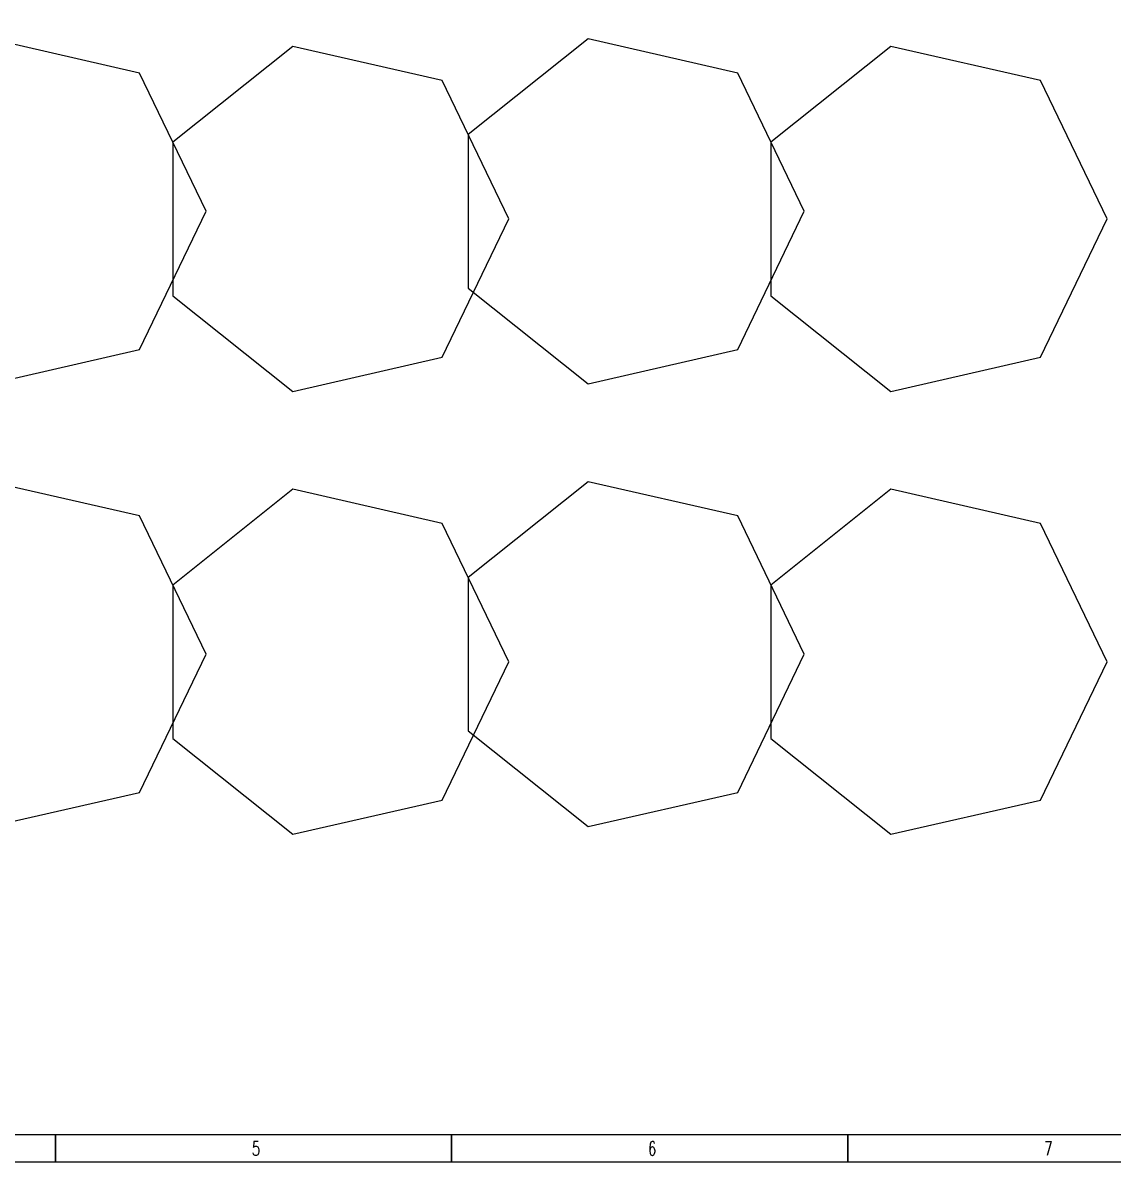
# Model space of a CAD drawing. Extents: x -324794 to 323108, y -93981 to -30906.
# Drawn here: x -280539 to -250762, y -93981 to -62883 of the extents above; entities that cross this region are included whole.
import ezdxf

# ---------------------------------------------------------------- set-up
doc = ezdxf.new("R2010")
doc.units = 0
doc.layers.get('0').update_dxf_attribs({"linetype": 'CONTINUOUS'})
doc.styles.add('HZbine', font='txt_____.ttf', dxfattribs={"width": 0.7, "bigfont": 'HZTXT'})

msp = doc.modelspace()

# ---------------------------------------------------------------- linework, layer by layer
for points in [[(-324794, -30906), (-235619, -30906), (-235619, -93981), (-324794, -93981)], [(-275534, -68029), (-277352, -64255), (-281436, -63323), (-284711, -65935), (-284711, -70124), (-281436, -72736), (-277352, -71803)], [(-259198, -68029), (-261016, -64255), (-265100, -63323), (-268375, -65935), (-268375, -70124), (-265100, -72736), (-261016, -71803)], [(-267266, -68237), (-269084, -64463), (-273168, -63530), (-276443, -66142), (-276443, -70331), (-273168, -72943), (-269084, -72011)], [(-250931, -68237), (-252748, -64463), (-256832, -63530), (-260107, -66142), (-260107, -70331), (-256832, -72943), (-252748, -72011)], [(-275534, -80115), (-277352, -76341), (-281436, -75409), (-284711, -78021), (-284711, -82210), (-281436, -84821), (-277352, -83889)], [(-259198, -80115), (-261016, -76341), (-265100, -75409), (-268375, -78021), (-268375, -82210), (-265100, -84821), (-261016, -83889)], [(-267266, -80323), (-269084, -76548), (-273168, -75616), (-276443, -78228), (-276443, -82417), (-273168, -85029), (-269084, -84097)], [(-250931, -80323), (-252748, -76548), (-256832, -75616), (-260107, -78228), (-260107, -82417), (-256832, -85029), (-252748, -84097)]]:
    msp.add_lwpolyline(points, close=True)
at = {"color": 4, "const_width": 37.5}
msp.add_lwpolyline([(-322919, -31656), (-236375, -31656), (-236375, -93231), (-322919, -93231)], close=True, dxfattribs=at)
at = {"color": 4, "flags": 128}
for points in [[(-279647, -93231), (-279647, -93981)], [(-279647, -93981), (-279647, -93231)], [(-268829, -93231), (-268829, -93981)], [(-268829, -93981), (-268829, -93231)], [(-258011, -93231), (-258011, -93981)], [(-258011, -93981), (-258011, -93231)], [(-235619, -93981), (-324794, -93981)]]:
    msp.add_lwpolyline(points, dxfattribs=at)

# ---------------------------------------------------------------- texts
at = {"color": 4, "style": 'HZbine', "width": 0.7}
for s, p in [('5', (-274282, -93794)), ('6', (-263464, -93794)), ('7', (-252646, -93794))]:
    msp.add_text(s, height=375, dxfattribs=at).set_placement(p)

doc.saveas('drawing.dxf')
